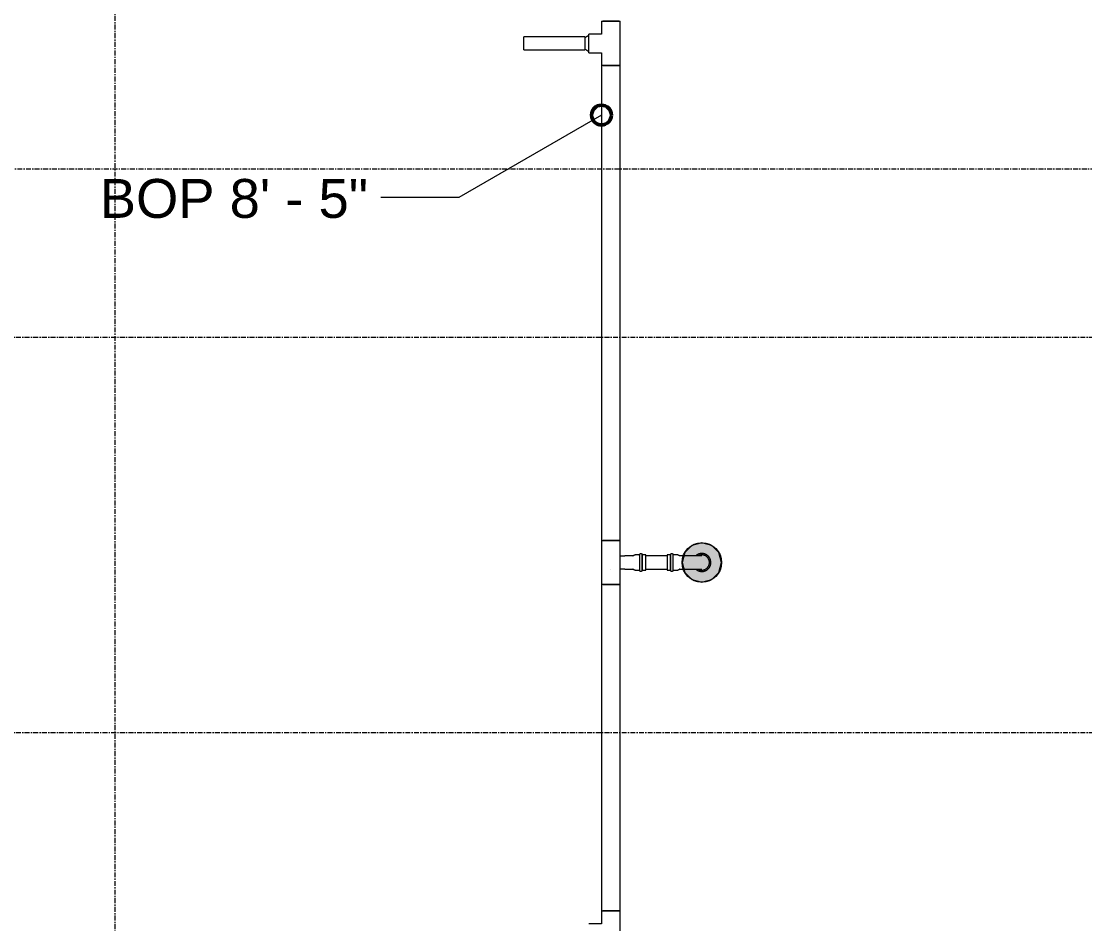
# Model space of a CAD drawing. Header units: inches. Extents: x -3679 to 241, y -496 to 1784.
# Drawn here: x -483.5 to -375.9, y 752.7 to 844 of the extents above; entities that cross this region are included whole.
import ezdxf

# ---------------------------------------------------------------- set-up
doc = ezdxf.new("R2010")
doc.units = ezdxf.units.IN
doc.header["$MEASUREMENT"] = 0
doc.linetypes.add('Grid Line', pattern=[0.875, 0.5, -0.125, 0.125, -0.125])
for name, color, linetype, lineweight in [('A-ANNO-NOTE', 250, 'Continuous', 9), ('G-ANNO-DIMS', 251, 'Continuous', 9), ('P-PIPE', 1, 'Continuous', 9), ('S-GRID', 8, 'Continuous', 9)]:
    doc.layers.add(name, color=color, linetype=linetype, lineweight=lineweight)
doc.styles.add('Arial', font='arial.ttf', dxfattribs={"height": 3.934132})

# ---------------------------------------------------------------- blocks, each defined once
blk = doc.blocks.new('Victaulic-VicPress316-Elbow 90-45deg Style P568_P571 - Standard-V49-SECOND LEVEL')
at = {"layer": 'P-PIPE'}
for p, q in [((-421.57, 789.87), (-422.46, 789.87)), ((-420.97, 789.98), (-421.42, 789.98)), ((-420.97, 789.98), (-420.97, 789.21)), ((-420.34, 789.98), (-420.68, 789.98)), ((-420.68, 789.98), (-420.68, 789.21)), ((-420.34, 789.21), (-420.34, 789.98)), ((-422.46, 788.55), (-421.57, 788.55)), ((-421.42, 788.44), (-420.97, 788.44)), ((-420.97, 789.21), (-420.97, 788.44)), ((-420.68, 789.21), (-420.68, 788.44)), ((-420.68, 788.44), (-420.34, 788.44)), ((-420.34, 788.44), (-420.34, 789.21))]:
    blk.add_line(p, q, dxfattribs=at)
at = {"layer": 'P-PIPE', "flags": 128}
for points in [[(-422.91, 789.87), (-422.86, 789.87), (-422.81, 789.87), (-422.76, 789.87), (-422.7, 789.87), (-422.65, 789.87), (-422.59, 789.87), (-422.54, 789.87), (-422.48, 789.87), (-422.46, 789.87)], [(-421.64, 789.87), (-421.63, 789.88), (-421.62, 789.88), (-421.62, 789.89), (-421.61, 789.9), (-421.6, 789.91), (-421.59, 789.91), (-421.58, 789.92), (-421.57, 789.93), (-421.56, 789.93), (-421.56, 789.94), (-421.55, 789.94), (-421.54, 789.95), (-421.53, 789.95), (-421.52, 789.96), (-421.51, 789.96), (-421.5, 789.96), (-421.49, 789.97), (-421.47, 789.97), (-421.46, 789.97), (-421.45, 789.97), (-421.44, 789.97), (-421.43, 789.98), (-421.42, 789.98), (-421.42, 789.98)], [(-420.97, 789.98), (-420.97, 789.98), (-420.97, 789.99), (-420.97, 789.99), (-420.96, 790), (-420.96, 790), (-420.96, 790.01), (-420.96, 790.02), (-420.96, 790.02), (-420.96, 790.03), (-420.96, 790.03), (-420.95, 790.04), (-420.95, 790.04), (-420.95, 790.05), (-420.94, 790.05), (-420.94, 790.06), (-420.94, 790.06), (-420.93, 790.07), (-420.93, 790.07), (-420.93, 790.08), (-420.92, 790.08), (-420.92, 790.08), (-420.91, 790.09), (-420.91, 790.09), (-420.9, 790.1), (-420.9, 790.1), (-420.9, 790.1), (-420.89, 790.1), (-420.88, 790.11), (-420.88, 790.11), (-420.87, 790.11), (-420.87, 790.11), (-420.86, 790.12), (-420.86, 790.12), (-420.85, 790.12), (-420.85, 790.12), (-420.84, 790.12), (-420.83, 790.12), (-420.83, 790.12), (-420.82, 790.12), (-420.82, 790.12), (-420.81, 790.12), (-420.81, 790.12), (-420.8, 790.12), (-420.79, 790.12), (-420.79, 790.12), (-420.78, 790.12), (-420.78, 790.11), (-420.77, 790.11), (-420.77, 790.11), (-420.76, 790.11), (-420.76, 790.11), (-420.75, 790.1), (-420.75, 790.1), (-420.74, 790.1), (-420.74, 790.09), (-420.73, 790.09), (-420.73, 790.09), (-420.72, 790.08), (-420.72, 790.08), (-420.71, 790.07), (-420.71, 790.07), (-420.71, 790.07), (-420.7, 790.06), (-420.7, 790.06), (-420.7, 790.05), (-420.69, 790.05), (-420.69, 790.04), (-420.69, 790.04), (-420.69, 790.03), (-420.68, 790.02), (-420.68, 790.02), (-420.68, 790.01), (-420.68, 790.01), (-420.68, 790), (-420.68, 790), (-420.68, 789.99), (-420.68, 789.98), (-420.68, 789.98), (-420.68, 789.98)], [(-420.97, 789.93), (-420.97, 789.94), (-420.97, 789.95), (-420.97, 789.96), (-420.97, 789.96), (-420.97, 789.97), (-420.97, 789.97), (-420.97, 789.97), (-420.97, 789.98), (-420.97, 789.98)], [(-420.97, 789.98), (-420.97, 789.98), (-420.97, 789.97), (-420.97, 789.97), (-420.97, 789.97), (-420.97, 789.96), (-420.97, 789.95), (-420.97, 789.95), (-420.97, 789.94), (-420.97, 789.93), (-420.97, 789.92), (-420.97, 789.9), (-420.97, 789.89), (-420.97, 789.87), (-420.97, 789.86), (-420.97, 789.84), (-420.97, 789.82), (-420.97, 789.81), (-420.97, 789.79), (-420.97, 789.77), (-420.97, 789.74), (-420.97, 789.72), (-420.97, 789.7), (-420.97, 789.67), (-420.97, 789.65), (-420.97, 789.62), (-420.97, 789.6), (-420.97, 789.57), (-420.97, 789.54), (-420.97, 789.52), (-420.97, 789.49), (-420.97, 789.46), (-420.97, 789.43), (-420.97, 789.4), (-420.97, 789.37), (-420.97, 789.34), (-420.97, 789.31), (-420.97, 789.28), (-420.97, 789.25), (-420.97, 789.22), (-420.97, 789.21)], [(-420.68, 789.21), (-420.68, 789.24), (-420.68, 789.27), (-420.68, 789.3), (-420.68, 789.33), (-420.68, 789.36), (-420.68, 789.39), (-420.68, 789.42), (-420.68, 789.45), (-420.68, 789.48), (-420.68, 789.51), (-420.68, 789.54), (-420.68, 789.56), (-420.68, 789.59), (-420.68, 789.62), (-420.68, 789.64), (-420.68, 789.67), (-420.68, 789.69), (-420.68, 789.71), (-420.68, 789.74), (-420.68, 789.76), (-420.68, 789.78), (-420.68, 789.8), (-420.68, 789.82), (-420.68, 789.84), (-420.68, 789.85), (-420.68, 789.87), (-420.68, 789.89), (-420.68, 789.9), (-420.68, 789.91), (-420.68, 789.92), (-420.68, 789.93), (-420.68, 789.94), (-420.68, 789.95), (-420.68, 789.96), (-420.68, 789.96), (-420.68, 789.97), (-420.68, 789.97), (-420.68, 789.97), (-420.68, 789.98), (-420.68, 789.98)], [(-420.68, 789.98), (-420.68, 789.98), (-420.68, 789.97), (-420.68, 789.97), (-420.68, 789.97), (-420.68, 789.96), (-420.68, 789.95), (-420.68, 789.95), (-420.68, 789.94)], [(-423.86, 788.55), (-423.86, 788.55), (-423.86, 788.55)], [(-422.46, 788.55), (-422.52, 788.55), (-422.58, 788.55), (-422.63, 788.55), (-422.69, 788.55), (-422.74, 788.55), (-422.8, 788.55), (-422.85, 788.55), (-422.9, 788.55)], [(-421.42, 788.44), (-421.43, 788.44), (-421.44, 788.44), (-421.45, 788.44), (-421.46, 788.45), (-421.47, 788.45), (-421.48, 788.45), (-421.49, 788.45), (-421.5, 788.46), (-421.51, 788.46), (-421.52, 788.46), (-421.53, 788.47), (-421.54, 788.47), (-421.55, 788.48), (-421.56, 788.48), (-421.57, 788.49), (-421.58, 788.5), (-421.59, 788.5), (-421.6, 788.51), (-421.61, 788.52), (-421.61, 788.53), (-421.62, 788.53), (-421.63, 788.54), (-421.64, 788.55), (-421.64, 788.55)], [(-420.97, 789.21), (-420.97, 789.18), (-420.97, 789.15), (-420.97, 789.12), (-420.97, 789.09), (-420.97, 789.06), (-420.97, 789.03), (-420.97, 789), (-420.97, 788.97), (-420.97, 788.94), (-420.97, 788.91), (-420.97, 788.88), (-420.97, 788.86), (-420.97, 788.83), (-420.97, 788.8), (-420.97, 788.78), (-420.97, 788.75), (-420.97, 788.73), (-420.97, 788.7), (-420.97, 788.68), (-420.97, 788.66), (-420.97, 788.64), (-420.97, 788.62), (-420.97, 788.6), (-420.97, 788.58), (-420.97, 788.56), (-420.97, 788.55), (-420.97, 788.53), (-420.97, 788.52), (-420.97, 788.51), (-420.97, 788.5), (-420.97, 788.48), (-420.97, 788.48), (-420.97, 788.47), (-420.97, 788.46), (-420.97, 788.45), (-420.97, 788.45), (-420.97, 788.45), (-420.97, 788.44), (-420.97, 788.44), (-420.97, 788.44)], [(-420.97, 788.44), (-420.97, 788.44), (-420.97, 788.45), (-420.97, 788.45), (-420.97, 788.45), (-420.97, 788.46), (-420.97, 788.47), (-420.97, 788.47), (-420.97, 788.48)], [(-420.68, 788.44), (-420.68, 788.44), (-420.68, 788.43), (-420.68, 788.43), (-420.68, 788.42), (-420.68, 788.41), (-420.68, 788.41), (-420.68, 788.4), (-420.68, 788.4), (-420.69, 788.39), (-420.69, 788.39), (-420.69, 788.38), (-420.69, 788.38), (-420.7, 788.37), (-420.7, 788.37), (-420.7, 788.36), (-420.7, 788.36), (-420.71, 788.35), (-420.71, 788.35), (-420.72, 788.34), (-420.72, 788.34), (-420.72, 788.33), (-420.73, 788.33), (-420.73, 788.33), (-420.74, 788.32), (-420.74, 788.32), (-420.75, 788.32), (-420.75, 788.31), (-420.76, 788.31), (-420.76, 788.31), (-420.77, 788.31), (-420.77, 788.31), (-420.78, 788.3), (-420.79, 788.3), (-420.79, 788.3), (-420.8, 788.3), (-420.8, 788.3), (-420.81, 788.3), (-420.81, 788.3), (-420.82, 788.3), (-420.83, 788.3), (-420.83, 788.3), (-420.84, 788.3), (-420.84, 788.3), (-420.85, 788.3), (-420.85, 788.3), (-420.86, 788.3), (-420.87, 788.3), (-420.87, 788.31), (-420.88, 788.31), (-420.88, 788.31), (-420.89, 788.31), (-420.89, 788.32), (-420.9, 788.32), (-420.9, 788.32), (-420.91, 788.33), (-420.91, 788.33), (-420.92, 788.33), (-420.92, 788.34), (-420.92, 788.34), (-420.93, 788.34), (-420.93, 788.35), (-420.94, 788.35), (-420.94, 788.36), (-420.94, 788.36), (-420.95, 788.37), (-420.95, 788.37), (-420.95, 788.38), (-420.95, 788.38), (-420.96, 788.39), (-420.96, 788.39), (-420.96, 788.4), (-420.96, 788.41), (-420.96, 788.41), (-420.96, 788.42), (-420.97, 788.42), (-420.97, 788.43), (-420.97, 788.43), (-420.97, 788.44), (-420.97, 788.44)], [(-420.68, 788.44), (-420.68, 788.44), (-420.68, 788.45), (-420.68, 788.45), (-420.68, 788.45), (-420.68, 788.46), (-420.68, 788.47), (-420.68, 788.47), (-420.68, 788.48), (-420.68, 788.49), (-420.68, 788.5), (-420.68, 788.52), (-420.68, 788.53), (-420.68, 788.54), (-420.68, 788.56), (-420.68, 788.58), (-420.68, 788.59), (-420.68, 788.61), (-420.68, 788.63), (-420.68, 788.65), (-420.68, 788.68), (-420.68, 788.7), (-420.68, 788.72), (-420.68, 788.75), (-420.68, 788.77), (-420.68, 788.8), (-420.68, 788.82), (-420.68, 788.85), (-420.68, 788.88), (-420.68, 788.9), (-420.68, 788.93), (-420.68, 788.96), (-420.68, 788.99), (-420.68, 789.02), (-420.68, 789.05), (-420.68, 789.08), (-420.68, 789.11), (-420.68, 789.14), (-420.68, 789.17), (-420.68, 789.2), (-420.68, 789.21)], [(-420.68, 788.48), (-420.68, 788.48), (-420.68, 788.47), (-420.68, 788.46), (-420.68, 788.45), (-420.68, 788.45), (-420.68, 788.45), (-420.68, 788.44), (-420.68, 788.44), (-420.68, 788.44)]]:
    blk.add_lwpolyline(points, dxfattribs=at)
blk = doc.blocks.new('Victaulic-VicPress316-Elbow 90-45deg Style P568_P571 - Standard-V50-SECOND LEVEL')
at = {"layer": 'P-PIPE'}
for p, q in [((-417.84, 789.98), (-418.18, 789.98)), ((-418.18, 789.98), (-418.18, 789.21)), ((-417.84, 789.21), (-417.84, 789.98)), ((-417.1, 789.98), (-417.55, 789.98)), ((-417.55, 789.21), (-417.55, 789.98)), ((-416.05, 789.87), (-416.95, 789.87)), ((-418.18, 789.21), (-418.18, 788.44)), ((-418.18, 788.44), (-417.84, 788.44)), ((-417.84, 788.44), (-417.84, 789.21)), ((-417.55, 788.44), (-417.55, 789.21)), ((-417.55, 788.44), (-417.1, 788.44)), ((-416.94, 788.55), (-416.05, 788.55))]:
    blk.add_line(p, q, dxfattribs=at)
at = {"layer": 'P-PIPE', "flags": 128}
for points in [[(-417.84, 789.98), (-417.84, 789.98), (-417.84, 789.99), (-417.84, 789.99), (-417.84, 790), (-417.84, 790), (-417.84, 790.01), (-417.83, 790.02), (-417.83, 790.02), (-417.83, 790.03), (-417.83, 790.03), (-417.83, 790.04), (-417.82, 790.04), (-417.82, 790.05), (-417.82, 790.05), (-417.82, 790.06), (-417.81, 790.06), (-417.81, 790.07), (-417.8, 790.07), (-417.8, 790.08), (-417.8, 790.08), (-417.79, 790.08), (-417.79, 790.09), (-417.78, 790.09), (-417.78, 790.1), (-417.77, 790.1), (-417.77, 790.1), (-417.76, 790.1), (-417.76, 790.11), (-417.75, 790.11), (-417.75, 790.11), (-417.74, 790.11), (-417.74, 790.12), (-417.73, 790.12), (-417.73, 790.12), (-417.72, 790.12), (-417.71, 790.12), (-417.71, 790.12), (-417.7, 790.12), (-417.7, 790.12), (-417.69, 790.12), (-417.69, 790.12), (-417.68, 790.12), (-417.67, 790.12), (-417.67, 790.12), (-417.66, 790.12), (-417.66, 790.12), (-417.65, 790.11), (-417.65, 790.11), (-417.64, 790.11), (-417.63, 790.11), (-417.63, 790.11), (-417.62, 790.1), (-417.62, 790.1), (-417.61, 790.1), (-417.61, 790.09), (-417.6, 790.09), (-417.6, 790.09), (-417.6, 790.08), (-417.59, 790.08), (-417.59, 790.07), (-417.58, 790.07), (-417.58, 790.07), (-417.58, 790.06), (-417.57, 790.06), (-417.57, 790.05), (-417.57, 790.05), (-417.56, 790.04), (-417.56, 790.04), (-417.56, 790.03), (-417.56, 790.02), (-417.56, 790.02), (-417.55, 790.01), (-417.55, 790.01), (-417.55, 790), (-417.55, 790), (-417.55, 789.99), (-417.55, 789.98), (-417.55, 789.98), (-417.55, 789.98)], [(-417.84, 789.93), (-417.84, 789.94), (-417.84, 789.95), (-417.84, 789.96), (-417.84, 789.96), (-417.84, 789.97), (-417.84, 789.97), (-417.84, 789.98), (-417.84, 789.98), (-417.84, 789.98)], [(-417.84, 789.98), (-417.84, 789.98), (-417.84, 789.97), (-417.84, 789.97), (-417.84, 789.97), (-417.84, 789.96), (-417.84, 789.95), (-417.84, 789.95), (-417.84, 789.94), (-417.84, 789.93), (-417.84, 789.92), (-417.84, 789.9), (-417.84, 789.89), (-417.84, 789.87), (-417.84, 789.86), (-417.84, 789.84), (-417.84, 789.82), (-417.84, 789.81), (-417.84, 789.79), (-417.84, 789.77), (-417.84, 789.74), (-417.84, 789.72), (-417.84, 789.7), (-417.84, 789.67), (-417.84, 789.65), (-417.84, 789.62), (-417.84, 789.6), (-417.84, 789.57), (-417.84, 789.54), (-417.84, 789.52), (-417.84, 789.49), (-417.84, 789.46), (-417.84, 789.43), (-417.84, 789.4), (-417.84, 789.37), (-417.84, 789.34), (-417.84, 789.31), (-417.84, 789.28), (-417.84, 789.25), (-417.84, 789.22), (-417.84, 789.21)], [(-417.55, 789.21), (-417.55, 789.24), (-417.55, 789.27), (-417.55, 789.3), (-417.55, 789.33), (-417.55, 789.36), (-417.55, 789.39), (-417.55, 789.42), (-417.55, 789.45), (-417.55, 789.48), (-417.55, 789.51), (-417.55, 789.54), (-417.55, 789.56), (-417.55, 789.59), (-417.55, 789.62), (-417.55, 789.64), (-417.55, 789.67), (-417.55, 789.69), (-417.55, 789.71), (-417.55, 789.74), (-417.55, 789.76), (-417.55, 789.78), (-417.55, 789.8), (-417.55, 789.82), (-417.55, 789.84), (-417.55, 789.85), (-417.55, 789.87), (-417.55, 789.89), (-417.55, 789.9), (-417.55, 789.91), (-417.55, 789.92), (-417.55, 789.93), (-417.55, 789.94), (-417.55, 789.95), (-417.55, 789.96), (-417.55, 789.96), (-417.55, 789.97), (-417.55, 789.97), (-417.55, 789.98), (-417.55, 789.98), (-417.55, 789.98)], [(-417.55, 789.98), (-417.55, 789.98), (-417.55, 789.97), (-417.55, 789.97), (-417.55, 789.97), (-417.55, 789.96), (-417.55, 789.95), (-417.55, 789.95), (-417.55, 789.94)], [(-417.1, 789.98), (-417.09, 789.98), (-417.08, 789.98), (-417.07, 789.97), (-417.05, 789.97), (-417.04, 789.97), (-417.03, 789.97), (-417.02, 789.97), (-417.01, 789.96), (-417, 789.96), (-416.99, 789.95), (-416.98, 789.95), (-416.97, 789.95), (-416.96, 789.94), (-416.95, 789.93), (-416.94, 789.93), (-416.94, 789.92), (-416.93, 789.92), (-416.92, 789.91), (-416.91, 789.9), (-416.9, 789.89), (-416.9, 789.89), (-416.89, 789.88), (-416.88, 789.87), (-416.88, 789.87)], [(-414.66, 789.87), (-414.66, 789.87), (-414.66, 789.87), (-414.67, 789.87), (-414.68, 789.87), (-414.69, 789.87), (-414.7, 789.87), (-414.71, 789.87), (-414.73, 789.87), (-414.75, 789.87), (-414.77, 789.87), (-414.79, 789.87), (-414.82, 789.87), (-414.84, 789.87), (-414.87, 789.87), (-414.9, 789.87), (-414.93, 789.87), (-414.97, 789.87), (-415, 789.87), (-415.04, 789.87), (-415.08, 789.87), (-415.12, 789.87), (-415.16, 789.87), (-415.21, 789.87), (-415.25, 789.87), (-415.3, 789.87), (-415.35, 789.87), (-415.4, 789.87), (-415.45, 789.87), (-415.5, 789.87), (-415.55, 789.87), (-415.6, 789.87), (-415.65, 789.87), (-415.71, 789.87), (-415.76, 789.87), (-415.82, 789.87), (-415.87, 789.87), (-415.93, 789.87), (-415.98, 789.87), (-416.04, 789.87), (-416.05, 789.87)], [(-413.75, 789.21), (-413.75, 789.25), (-413.75, 789.28), (-413.75, 789.32), (-413.76, 789.35), (-413.77, 789.39), (-413.77, 789.43), (-413.78, 789.46), (-413.79, 789.5), (-413.81, 789.53), (-413.82, 789.56), (-413.83, 789.6), (-413.85, 789.63), (-413.87, 789.66), (-413.89, 789.69), (-413.91, 789.72), (-413.93, 789.75), (-413.95, 789.78), (-413.97, 789.81), (-414, 789.84), (-414.02, 789.86), (-414.05, 789.89), (-414.08, 789.91), (-414.11, 789.94), (-414.14, 789.96), (-414.17, 789.98), (-414.2, 790), (-414.23, 790.01), (-414.26, 790.03), (-414.29, 790.05), (-414.33, 790.06), (-414.36, 790.07), (-414.4, 790.08), (-414.43, 790.09), (-414.47, 790.1), (-414.5, 790.11), (-414.54, 790.11), (-414.58, 790.12), (-414.61, 790.12), (-414.65, 790.12), (-414.69, 790.12), (-414.72, 790.12), (-414.76, 790.12), (-414.79, 790.11), (-414.83, 790.11), (-414.87, 790.1), (-414.9, 790.09), (-414.94, 790.08), (-414.97, 790.07), (-415.01, 790.05), (-415.04, 790.04), (-415.07, 790.02), (-415.1, 790.01), (-415.14, 789.99), (-415.17, 789.97), (-415.2, 789.95), (-415.22, 789.92), (-415.25, 789.9), (-415.28, 789.88)], [(-413.89, 789.21), (-413.89, 789.24), (-413.9, 789.27), (-413.9, 789.3), (-413.9, 789.33), (-413.91, 789.36), (-413.91, 789.39), (-413.92, 789.42), (-413.93, 789.45), (-413.94, 789.48), (-413.95, 789.51), (-413.97, 789.54), (-413.98, 789.56), (-413.99, 789.59), (-414.01, 789.62), (-414.03, 789.64), (-414.04, 789.67), (-414.06, 789.69), (-414.08, 789.71), (-414.1, 789.74), (-414.13, 789.76), (-414.15, 789.78), (-414.17, 789.8), (-414.19, 789.82), (-414.22, 789.84), (-414.24, 789.85), (-414.27, 789.87), (-414.3, 789.89), (-414.33, 789.9), (-414.35, 789.91), (-414.38, 789.92), (-414.41, 789.93), (-414.44, 789.94), (-414.47, 789.95), (-414.5, 789.96), (-414.53, 789.96), (-414.56, 789.97), (-414.59, 789.97), (-414.62, 789.98), (-414.65, 789.98), (-414.68, 789.98), (-414.71, 789.97), (-414.74, 789.97), (-414.77, 789.97), (-414.8, 789.96), (-414.83, 789.96), (-414.86, 789.95), (-414.89, 789.94), (-414.92, 789.93), (-414.95, 789.92), (-414.98, 789.91), (-415.01, 789.89), (-415.03, 789.88), (-415.05, 789.87)], [(-417.84, 789.21), (-417.84, 789.18), (-417.84, 789.15), (-417.84, 789.12), (-417.84, 789.09), (-417.84, 789.06), (-417.84, 789.03), (-417.84, 789), (-417.84, 788.97), (-417.84, 788.94), (-417.84, 788.91), (-417.84, 788.88), (-417.84, 788.86), (-417.84, 788.83), (-417.84, 788.8), (-417.84, 788.78), (-417.84, 788.75), (-417.84, 788.73), (-417.84, 788.7), (-417.84, 788.68), (-417.84, 788.66), (-417.84, 788.64), (-417.84, 788.62), (-417.84, 788.6), (-417.84, 788.58), (-417.84, 788.56), (-417.84, 788.55), (-417.84, 788.53), (-417.84, 788.52), (-417.84, 788.51), (-417.84, 788.5), (-417.84, 788.48), (-417.84, 788.48), (-417.84, 788.47), (-417.84, 788.46), (-417.84, 788.45), (-417.84, 788.45), (-417.84, 788.45), (-417.84, 788.44), (-417.84, 788.44), (-417.84, 788.44)], [(-417.84, 788.44), (-417.84, 788.44), (-417.84, 788.45), (-417.84, 788.45), (-417.84, 788.45), (-417.84, 788.46), (-417.84, 788.47), (-417.84, 788.47), (-417.84, 788.48)], [(-417.55, 788.44), (-417.55, 788.44), (-417.55, 788.43), (-417.55, 788.43), (-417.55, 788.42), (-417.55, 788.41), (-417.55, 788.41), (-417.56, 788.4), (-417.56, 788.4), (-417.56, 788.39), (-417.56, 788.39), (-417.56, 788.38), (-417.57, 788.38), (-417.57, 788.37), (-417.57, 788.37), (-417.58, 788.36), (-417.58, 788.36), (-417.58, 788.35), (-417.59, 788.35), (-417.59, 788.34), (-417.59, 788.34), (-417.6, 788.33), (-417.6, 788.33), (-417.61, 788.33), (-417.61, 788.32), (-417.62, 788.32), (-417.62, 788.32), (-417.63, 788.31), (-417.63, 788.31), (-417.64, 788.31), (-417.64, 788.31), (-417.65, 788.31), (-417.65, 788.3), (-417.66, 788.3), (-417.66, 788.3), (-417.67, 788.3), (-417.68, 788.3), (-417.68, 788.3), (-417.69, 788.3), (-417.69, 788.3), (-417.7, 788.3), (-417.71, 788.3), (-417.71, 788.3), (-417.72, 788.3), (-417.72, 788.3), (-417.73, 788.3), (-417.73, 788.3), (-417.74, 788.3), (-417.74, 788.31), (-417.75, 788.31), (-417.76, 788.31), (-417.76, 788.31), (-417.77, 788.32), (-417.77, 788.32), (-417.78, 788.32), (-417.78, 788.33), (-417.79, 788.33), (-417.79, 788.33), (-417.79, 788.34), (-417.8, 788.34), (-417.8, 788.34), (-417.81, 788.35), (-417.81, 788.35), (-417.81, 788.36), (-417.82, 788.36), (-417.82, 788.37), (-417.82, 788.37), (-417.83, 788.38), (-417.83, 788.38), (-417.83, 788.39), (-417.83, 788.39), (-417.83, 788.4), (-417.84, 788.41), (-417.84, 788.41), (-417.84, 788.42), (-417.84, 788.42), (-417.84, 788.43), (-417.84, 788.43), (-417.84, 788.44), (-417.84, 788.44)], [(-417.55, 788.44), (-417.55, 788.44), (-417.55, 788.45), (-417.55, 788.45), (-417.55, 788.45), (-417.55, 788.46), (-417.55, 788.47), (-417.55, 788.47), (-417.55, 788.48), (-417.55, 788.49), (-417.55, 788.5), (-417.55, 788.52), (-417.55, 788.53), (-417.55, 788.54), (-417.55, 788.56), (-417.55, 788.58), (-417.55, 788.59), (-417.55, 788.61), (-417.55, 788.63), (-417.55, 788.65), (-417.55, 788.68), (-417.55, 788.7), (-417.55, 788.72), (-417.55, 788.75), (-417.55, 788.77), (-417.55, 788.8), (-417.55, 788.82), (-417.55, 788.85), (-417.55, 788.88), (-417.55, 788.9), (-417.55, 788.93), (-417.55, 788.96), (-417.55, 788.99), (-417.55, 789.02), (-417.55, 789.05), (-417.55, 789.08), (-417.55, 789.11), (-417.55, 789.14), (-417.55, 789.17), (-417.55, 789.2), (-417.55, 789.21)], [(-417.55, 788.48), (-417.55, 788.48), (-417.55, 788.47), (-417.55, 788.46), (-417.55, 788.45), (-417.55, 788.45), (-417.55, 788.45), (-417.55, 788.44), (-417.55, 788.44), (-417.55, 788.44)], [(-416.88, 788.55), (-416.89, 788.54), (-416.89, 788.54), (-416.9, 788.53), (-416.91, 788.52), (-416.92, 788.51), (-416.93, 788.5), (-416.93, 788.5), (-416.94, 788.49), (-416.95, 788.49), (-416.96, 788.48), (-416.97, 788.47), (-416.98, 788.47), (-416.99, 788.47), (-417, 788.46), (-417.01, 788.46), (-417.02, 788.45), (-417.03, 788.45), (-417.04, 788.45), (-417.05, 788.45), (-417.06, 788.45), (-417.07, 788.44), (-417.09, 788.44), (-417.1, 788.44), (-417.1, 788.44)], [(-416.05, 788.55), (-416, 788.55), (-415.94, 788.55), (-415.89, 788.55), (-415.83, 788.55), (-415.78, 788.55), (-415.72, 788.55), (-415.67, 788.55), (-415.61, 788.55), (-415.56, 788.55), (-415.51, 788.55), (-415.46, 788.55), (-415.41, 788.55), (-415.36, 788.55), (-415.31, 788.55), (-415.27, 788.55), (-415.22, 788.55), (-415.18, 788.55), (-415.13, 788.55), (-415.09, 788.55), (-415.05, 788.55), (-415.01, 788.55), (-414.98, 788.55), (-414.94, 788.55), (-414.91, 788.55), (-414.88, 788.55), (-414.85, 788.55), (-414.82, 788.55), (-414.8, 788.55), (-414.78, 788.55), (-414.75, 788.55), (-414.73, 788.55), (-414.72, 788.55), (-414.7, 788.55), (-414.69, 788.55), (-414.68, 788.55), (-414.67, 788.55), (-414.66, 788.55), (-414.66, 788.55), (-414.66, 788.55), (-414.66, 788.55)], [(-415.29, 788.55), (-415.27, 788.53), (-415.24, 788.51), (-415.21, 788.48), (-415.18, 788.46), (-415.15, 788.44), (-415.12, 788.42), (-415.09, 788.41), (-415.06, 788.39), (-415.02, 788.37), (-414.99, 788.36), (-414.96, 788.35), (-414.92, 788.34), (-414.89, 788.33), (-414.85, 788.32), (-414.81, 788.31), (-414.78, 788.31), (-414.74, 788.3), (-414.71, 788.3), (-414.67, 788.3), (-414.63, 788.3), (-414.6, 788.3), (-414.56, 788.3), (-414.52, 788.31), (-414.49, 788.31), (-414.45, 788.32), (-414.42, 788.33), (-414.38, 788.34), (-414.35, 788.35), (-414.31, 788.37), (-414.28, 788.38), (-414.25, 788.4), (-414.21, 788.41), (-414.18, 788.43), (-414.15, 788.45), (-414.12, 788.47), (-414.09, 788.49), (-414.07, 788.52), (-414.04, 788.54), (-414.01, 788.57), (-413.99, 788.59), (-413.96, 788.62), (-413.94, 788.65), (-413.92, 788.68), (-413.9, 788.71), (-413.88, 788.74), (-413.86, 788.77), (-413.84, 788.8), (-413.83, 788.84), (-413.81, 788.87), (-413.8, 788.9), (-413.79, 788.94), (-413.78, 788.97), (-413.77, 789.01), (-413.76, 789.04), (-413.76, 789.08), (-413.75, 789.12), (-413.75, 789.15), (-413.75, 789.19), (-413.75, 789.21)], [(-415.05, 788.55), (-415.02, 788.53), (-414.99, 788.52), (-414.97, 788.51), (-414.94, 788.5), (-414.91, 788.48), (-414.88, 788.48), (-414.85, 788.47), (-414.82, 788.46), (-414.79, 788.45), (-414.76, 788.45), (-414.73, 788.45), (-414.7, 788.44), (-414.67, 788.44), (-414.64, 788.44), (-414.61, 788.44), (-414.58, 788.45), (-414.55, 788.45), (-414.51, 788.46), (-414.48, 788.46), (-414.46, 788.47), (-414.43, 788.48), (-414.4, 788.49), (-414.37, 788.5), (-414.34, 788.51), (-414.31, 788.53), (-414.29, 788.54), (-414.26, 788.56), (-414.23, 788.57), (-414.21, 788.59), (-414.18, 788.61), (-414.16, 788.63), (-414.14, 788.65), (-414.12, 788.67), (-414.09, 788.69), (-414.07, 788.71), (-414.05, 788.74), (-414.04, 788.76), (-414.02, 788.79), (-414, 788.81), (-413.99, 788.84), (-413.97, 788.87), (-413.96, 788.9), (-413.95, 788.92), (-413.94, 788.95), (-413.93, 788.98), (-413.92, 789.01), (-413.91, 789.04), (-413.91, 789.07), (-413.9, 789.1), (-413.9, 789.13), (-413.89, 789.16), (-413.89, 789.19), (-413.89, 789.21)]]:
    blk.add_lwpolyline(points, dxfattribs=at)
at = {"layer": 'P-PIPE'}
blk.add_arc((-414.66, 789.21), 0.658, 88.846, 90, dxfattribs=at)

msp = doc.modelspace()

# ---------------------------------------------------------------- hatches: boundary and pattern name
at = {"layer": 'A-ANNO-NOTE'}
msp.add_hatch(color=256, dxfattribs=at).paths.add_polyline_path([(-414.66, 787.21), (-413.66, 787.48), (-412.93, 788.21), (-412.66, 789.21), (-412.93, 790.21), (-413.66, 790.94), (-414.66, 791.21), (-415.66, 790.94), (-416.39, 790.21), (-416.66, 789.21), (-416.39, 788.21), (-415.66, 787.48)], flags=0)
h = msp.add_hatch(color=256, dxfattribs=at)
edge = h.paths.add_edge_path(flags=0)
edge.add_arc((-414.66, 789.21), 2, 0, 360)

# ---------------------------------------------------------------- linework, layer by layer
for p, q in [((-415.66, 790.94), (-416.39, 790.21)), ((-414.66, 791.21), (-415.66, 790.94)), ((-413.66, 790.94), (-414.66, 791.21)), ((-412.93, 790.21), (-413.66, 790.94)), ((-416.39, 790.21), (-416.66, 789.21)), ((-412.66, 789.21), (-412.93, 790.21)), ((-416.66, 789.21), (-416.39, 788.21)), ((-412.93, 788.21), (-412.66, 789.21)), ((-416.39, 788.21), (-415.66, 787.48)), ((-415.66, 787.48), (-414.66, 787.21)), ((-414.66, 787.21), (-413.66, 787.48)), ((-413.66, 787.48), (-412.93, 788.21))]:
    msp.add_line(p, q, dxfattribs=at)
msp.add_circle((-414.66, 789.21), 2, dxfattribs=at)
at = {"layer": 'G-ANNO-DIMS'}
for p, q in [((-424.81, 834.47), (-439.25, 826.13)), ((-439.25, 826.13), (-447.12, 826.13))]:
    msp.add_line(p, q, dxfattribs=at)
at = {"layer": 'G-ANNO-DIMS', "lineweight": 50}
msp.add_circle((-424.81, 834.47), 1, dxfattribs=at)
at = {"layer": 'P-PIPE'}
for p, q in [((-424.81, 843.95), (-424.81, 842.66)), ((-424.81, 843.95), (-422.91, 843.95)), ((-424.53, 843.95), (-424.68, 843.95)), ((-424.33, 843.95), (-424.53, 843.95)), ((-424.1, 843.95), (-424.33, 843.95)), ((-423.61, 843.95), (-424.1, 843.95)), ((-423.38, 843.95), (-423.61, 843.95)), ((-423.19, 843.95), (-423.38, 843.95)), ((-423.03, 843.95), (-423.18, 843.95)), ((-422.91, 839.47), (-422.91, 843.95)), ((-426.51, 842.37), (-432.66, 842.37)), ((-432.66, 841.05), (-432.66, 842.37)), ((-426.1, 842.52), (-426.51, 842.27)), ((-426.51, 842.37), (-426.51, 841.05)), ((-424.81, 842.66), (-426.1, 842.66)), ((-426.1, 840.76), (-426.1, 842.66)), ((-432.66, 841.05), (-426.51, 841.05)), ((-426.51, 841.15), (-426.1, 840.9)), ((-426.1, 840.76), (-424.81, 840.76)), ((-424.81, 840.76), (-424.81, 839.47)), ((-422.91, 839.47), (-424.81, 839.47)), ((-424.81, 839.47), (-424.81, 791.45)), ((-424.68, 839.47), (-424.53, 839.47)), ((-424.53, 839.47), (-424.33, 839.47)), ((-424.33, 839.47), (-424.1, 839.47)), ((-424.1, 839.47), (-423.61, 839.47)), ((-423.61, 839.47), (-423.38, 839.47)), ((-423.38, 839.47), (-423.19, 839.47)), ((-423.18, 839.47), (-423.03, 839.47)), ((-422.91, 791.45), (-422.91, 839.47)), ((-424.81, 791.45), (-424.81, 786.97)), ((-424.81, 791.45), (-423.86, 791.45)), ((-424.53, 791.45), (-424.68, 791.45)), ((-424.33, 791.45), (-424.53, 791.45)), ((-424.1, 791.45), (-424.33, 791.45)), ((-423.61, 791.45), (-424.1, 791.45)), ((-423.86, 791.45), (-422.91, 791.45)), ((-423.38, 791.45), (-423.61, 791.45)), ((-423.19, 791.45), (-423.38, 791.45)), ((-423.03, 791.45), (-423.18, 791.45)), ((-422.91, 786.97), (-422.91, 791.45)), ((-418.18, 789.87), (-420.34, 789.87)), ((-420.34, 788.55), (-418.18, 788.55)), ((-424.81, 786.97), (-424.81, 753.96)), ((-423.86, 786.97), (-424.81, 786.97)), ((-424.68, 786.97), (-424.53, 786.97)), ((-424.53, 786.97), (-424.33, 786.97)), ((-424.33, 786.97), (-424.1, 786.97)), ((-424.1, 786.97), (-423.61, 786.97)), ((-422.91, 786.97), (-423.86, 786.97)), ((-423.61, 786.97), (-423.38, 786.97)), ((-423.38, 786.97), (-423.19, 786.97)), ((-423.18, 786.97), (-423.03, 786.97)), ((-422.91, 753.96), (-422.91, 786.97)), ((-424.81, 753.96), (-424.81, 752.67)), ((-424.81, 753.96), (-422.91, 753.96)), ((-424.53, 753.96), (-424.68, 753.96)), ((-424.33, 753.96), (-424.53, 753.96)), ((-424.1, 753.96), (-424.33, 753.96)), ((-423.61, 753.96), (-424.1, 753.96)), ((-423.38, 753.96), (-423.61, 753.96)), ((-423.19, 753.96), (-423.38, 753.96)), ((-423.03, 753.96), (-423.18, 753.96)), ((-422.91, 749.48), (-422.91, 753.96)), ((-424.81, 752.67), (-426.1, 752.67))]:
    msp.add_line(p, q, dxfattribs=at)
at = {"layer": 'S-GRID', "linetype": 'Grid Line'}
for p, q in [((-474, -484.26), (-474, 1771.74)), ((228, 829), (-3666.39, 829)), ((-3666.39, 812), (228, 812)), ((-3666.39, 772), (228, 772))]:
    msp.add_line(p, q, dxfattribs=at)

# ---------------------------------------------------------------- block references
at = {"layer": 'P-PIPE'}
for name in ['Victaulic-VicPress316-Elbow 90-45deg Style P568_P571 - Standard-V49-SECOND LEVEL', 'Victaulic-VicPress316-Elbow 90-45deg Style P568_P571 - Standard-V50-SECOND LEVEL']:
    msp.add_blockref(name, (0, 0), dxfattribs=at)

# ---------------------------------------------------------------- texts
at = {"layer": 'G-ANNO-DIMS', "insert": (-475.54, 828), "char_height": 3.9341, "width": 32.304, "attachment_point": 1, "line_spacing_factor": 0.938532, "style": 'Arial'}
msp.add_mtext('BOP 8\' - 5"', dxfattribs=at)

doc.saveas('drawing.dxf')
